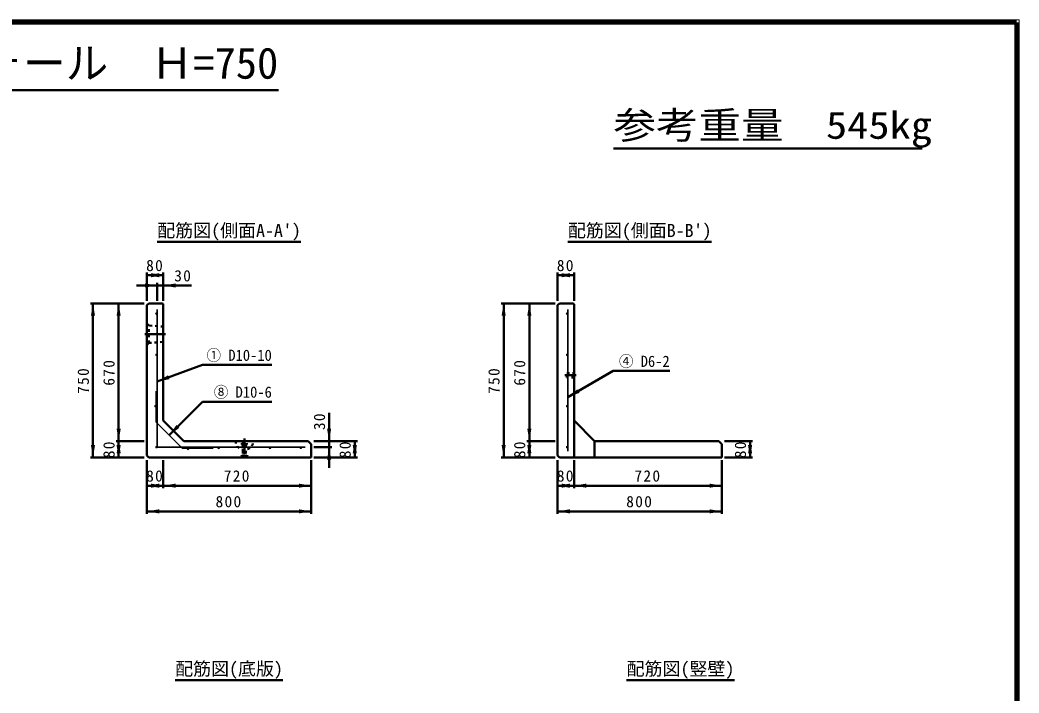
# Model space of a CAD drawing. Units: millimetres, scale not verified. Extents: x 100 to 4105, y 100 to 2870.
# Drawn here: x 2159 to 4105, y 1559 to 2870 of the extents above; entities that cross this region are included whole.
import ezdxf
from ezdxf.enums import TextEntityAlignment as Align

# ---------------------------------------------------------------- set-up
doc = ezdxf.new("R2010")
doc.units = ezdxf.units.MM
doc.header["$LTSCALE"] = 5
doc.linetypes.add('USER2', pattern=[13.4, 10, -1.2, 1, -1.2])
doc.linetypes.add('USER3', pattern=[2.2, 1, -1.2])
doc.layers.add('V-nasSTD', color=7, linetype='Continuous', lineweight=50)
doc.styles.add('ＭＳ ゴシック', font='')
doc.styles.get('ＭＳ ゴシック').set_extended_font_data('MS Gothic')

msp = doc.modelspace()

# ---------------------------------------------------------------- hatches: boundary and pattern name
at = {"layer": 'V-nasSTD'}
for points in [[(2430.119, 2372.78), (2430.119, 2368.78), (2406.119, 2372.78), (2430.119, 2376.78)], [(2414.119, 2372.78), (2414.119, 2376.78), (2438.119, 2372.78), (2414.119, 2368.78)], [(3230.119, 2372.78), (3230.119, 2368.78), (3206.119, 2372.78), (3230.119, 2376.78)], [(3214.119, 2372.78), (3214.119, 2376.78), (3238.119, 2372.78), (3214.119, 2368.78)], [(2402.119, 2352.78), (2402.119, 2356.78), (2426.119, 2352.78), (2402.119, 2348.78)], [(2462.119, 2352.78), (2462.119, 2348.78), (2438.119, 2352.78), (2462.119, 2356.78)], [(2301.119, 2293.78), (2297.119, 2293.78), (2301.119, 2317.78), (2305.119, 2293.78)], [(2351.119, 2293.78), (2347.119, 2293.78), (2351.119, 2317.78), (2355.119, 2293.78)], [(3101.119, 2293.78), (3097.119, 2293.78), (3101.119, 2317.78), (3105.119, 2293.78)], [(3151.119, 2293.78), (3147.119, 2293.78), (3151.119, 2317.78), (3155.119, 2293.78)], [(2448.671, 2173.989), (2450.039, 2170.23), (2426.119, 2165.78), (2447.303, 2177.748)], [(3246.903, 2147.181), (3248.903, 2143.717), (3226.119, 2135.181), (3244.903, 2150.645)], [(2351.119, 2073.78), (2355.119, 2073.78), (2351.119, 2049.78), (2347.119, 2073.78)], [(2466.604, 2078.266), (2469.432, 2075.437), (2449.633, 2061.295), (2463.775, 2081.094)], [(2761.119, 2073.78), (2765.119, 2073.78), (2761.119, 2049.78), (2757.119, 2073.78)], [(3151.119, 2073.78), (3155.119, 2073.78), (3151.119, 2049.78), (3147.119, 2073.78)], [(2351.119, 2025.78), (2347.119, 2025.78), (2351.119, 2049.78), (2355.119, 2025.78)], [(2811.119, 2025.78), (2807.119, 2025.78), (2811.119, 2049.78), (2815.119, 2025.78)], [(3151.119, 2025.78), (3147.119, 2025.78), (3151.119, 2049.78), (3155.119, 2025.78)], [(3581.119, 2025.78), (3577.119, 2025.78), (3581.119, 2049.78), (3585.119, 2025.78)], [(2301.119, 2041.78), (2305.119, 2041.78), (2301.119, 2017.78), (2297.119, 2041.78)], [(2351.119, 2041.78), (2355.119, 2041.78), (2351.119, 2017.78), (2347.119, 2041.78)], [(2761.119, 2013.78), (2757.119, 2013.78), (2761.119, 2037.78), (2765.119, 2013.78)], [(2811.119, 2041.78), (2815.119, 2041.78), (2811.119, 2017.78), (2807.119, 2041.78)], [(3101.119, 2041.78), (3105.119, 2041.78), (3101.119, 2017.78), (3097.119, 2041.78)], [(3151.119, 2041.78), (3155.119, 2041.78), (3151.119, 2017.78), (3147.119, 2041.78)], [(3581.119, 2041.78), (3585.119, 2041.78), (3581.119, 2017.78), (3577.119, 2041.78)], [(2430.119, 1962.78), (2430.119, 1958.78), (2406.119, 1962.78), (2430.119, 1966.78)], [(2414.119, 1962.78), (2414.119, 1966.78), (2438.119, 1962.78), (2414.119, 1958.78)], [(2462.119, 1962.78), (2462.119, 1958.78), (2438.119, 1962.78), (2462.119, 1966.78)], [(2702.119, 1962.78), (2702.119, 1966.78), (2726.119, 1962.78), (2702.119, 1958.78)], [(3230.119, 1962.78), (3230.119, 1958.78), (3206.119, 1962.78), (3230.119, 1966.78)], [(3214.119, 1962.78), (3214.119, 1966.78), (3238.119, 1962.78), (3214.119, 1958.78)], [(3262.119, 1962.78), (3262.119, 1958.78), (3238.119, 1962.78), (3262.119, 1966.78)], [(3502.119, 1962.78), (3502.119, 1966.78), (3526.119, 1962.78), (3502.119, 1958.78)], [(2430.119, 1912.78), (2430.119, 1908.78), (2406.119, 1912.78), (2430.119, 1916.78)], [(2702.119, 1912.78), (2702.119, 1916.78), (2726.119, 1912.78), (2702.119, 1908.78)], [(3230.119, 1912.78), (3230.119, 1908.78), (3206.119, 1912.78), (3230.119, 1916.78)], [(3502.119, 1912.78), (3502.119, 1916.78), (3526.119, 1912.78), (3502.119, 1908.78)]]:
    msp.add_hatch(color=256, dxfattribs=at).paths.add_polyline_path(points)

# ---------------------------------------------------------------- linework, layer by layer
at = {"layer": 'V-nasSTD', "lineweight": 100}
for p, q in [((4100, 2865), (105, 2865)), ((4100, 105), (4100, 2865))]:
    msp.add_line(p, q, dxfattribs=at)
at = {"layer": 'V-nasSTD'}
for p, q in [((1542.628, 2733.465), (2662.372, 2733.465)), ((3314.969, 2619.328), (3916.169, 2619.328)), ((2426.119, 2437.78), (2706.119, 2437.78)), ((3226.119, 2437.78), (3506.119, 2437.78)), ((2406.119, 2377.78), (2406.119, 2322.78)), ((2438.119, 2377.78), (2438.119, 2322.78)), ((3206.119, 2377.78), (3206.119, 2322.78)), ((3238.119, 2377.78), (3238.119, 2322.78)), ((2406.119, 2372.78), (2438.119, 2372.78)), ((2426.119, 2357.78), (2426.119, 2322.78)), ((3206.119, 2372.78), (3238.119, 2372.78)), ((2386.119, 2352.78), (2426.119, 2352.78)), ((2426.119, 2352.78), (2438.119, 2352.78)), ((2438.119, 2352.78), (2493.119, 2352.78)), ((2401.119, 2317.78), (2296.119, 2317.78)), ((2301.119, 2317.78), (2301.119, 2017.78)), ((2351.119, 2317.78), (2351.119, 2049.78)), ((2409.719, 2317.78), (2406.119, 2314.18)), ((2436.119, 2317.78), (2409.719, 2317.78)), ((3201.119, 2317.78), (3096.119, 2317.78)), ((3101.119, 2317.78), (3101.119, 2017.78)), ((3151.119, 2317.78), (3151.119, 2049.78)), ((3209.719, 2317.78), (3206.119, 2314.18)), ((3236.119, 2317.78), (3209.719, 2317.78)), ((2406.119, 2314.18), (2406.119, 2021.38)), ((2438.119, 2315.78), (2438.119, 2089.78)), ((3206.119, 2314.18), (3206.119, 2021.38)), ((3238.119, 2315.78), (3238.119, 2017.78)), ((2426.119, 2165.78), (2514.61, 2197.989)), ((2514.61, 2197.989), (2649.61, 2197.989)), ((3226.119, 2135.181), (3314.61, 2186.271)), ((3314.61, 2186.271), (3424.61, 2186.271)), ((2449.633, 2061.295), (2514.61, 2126.271)), ((2514.61, 2126.271), (2649.61, 2126.271)), ((2761.119, 2049.78), (2761.119, 2104.78)), ((2438.119, 2089.78), (2478.119, 2049.78)), ((3238.119, 2089.78), (3278.119, 2049.78)), ((2401.119, 2049.78), (2346.119, 2049.78)), ((2351.119, 2049.78), (2351.119, 2017.78)), ((2351.119, 2049.78), (2351.119, 2017.78)), ((2478.119, 2049.78), (2720.119, 2049.78)), ((2720.119, 2049.78), (2726.119, 2043.78)), ((2726.119, 2017.78), (2726.119, 2043.78)), ((2816.119, 2049.78), (2731.119, 2049.78)), ((2761.119, 2049.78), (2761.119, 2037.78)), ((2811.119, 2049.78), (2811.119, 2017.78)), ((3201.119, 2049.78), (3146.119, 2049.78)), ((3151.119, 2049.78), (3151.119, 2017.78)), ((3151.119, 2049.78), (3151.119, 2017.78)), ((3278.119, 2049.78), (3520.119, 2049.78)), ((3278.119, 2017.78), (3278.119, 2049.78)), ((3520.119, 2049.78), (3526.119, 2043.78)), ((3526.119, 2017.78), (3526.119, 2043.78)), ((3586.119, 2049.78), (3531.119, 2049.78)), ((3581.119, 2049.78), (3581.119, 2017.78)), ((2766.119, 2037.78), (2731.119, 2037.78)), ((2761.119, 2037.78), (2761.119, 1997.78)), ((2401.119, 2017.78), (2296.119, 2017.78)), ((2406.119, 2021.38), (2409.719, 2017.78)), ((2406.119, 1907.78), (2406.119, 2012.78)), ((2409.719, 2017.78), (2726.119, 2017.78)), ((2438.119, 1957.78), (2438.119, 2012.78)), ((2726.119, 1907.78), (2726.119, 2012.78)), ((2816.119, 2017.78), (2731.119, 2017.78)), ((3201.119, 2017.78), (3096.119, 2017.78)), ((3206.119, 2021.38), (3209.719, 2017.78)), ((3206.119, 1907.78), (3206.119, 2012.78)), ((3209.719, 2017.78), (3526.119, 2017.78)), ((3238.119, 1957.78), (3238.119, 2012.78)), ((3526.119, 1907.78), (3526.119, 2012.78)), ((3586.119, 2017.78), (3531.119, 2017.78)), ((2438.119, 1962.78), (2406.119, 1962.78)), ((2438.119, 1962.78), (2406.119, 1962.78)), ((2726.119, 1962.78), (2438.119, 1962.78)), ((3238.119, 1962.78), (3206.119, 1962.78)), ((3238.119, 1962.78), (3206.119, 1962.78)), ((3526.119, 1962.78), (3238.119, 1962.78)), ((2726.119, 1912.78), (2406.119, 1912.78)), ((3526.119, 1912.78), (3206.119, 1912.78)), ((2461.119, 1583.98), (2671.119, 1583.98)), ((3340.519, 1583.98), (3550.519, 1583.98))]:
    msp.add_line(p, q, dxfattribs=at)
at = {"layer": 'V-nasSTD', "lineweight": 35}
for p, q in [((2426.119, 2305.78), (2426.119, 2037.78)), ((3226.119, 2305.78), (3226.119, 2029.78)), ((2424.119, 2146.81), (2424.119, 2086.81)), ((2424.119, 2086.81), (2475.148, 2035.78)), ((2426.119, 2037.78), (2714.119, 2037.78)), ((2475.148, 2035.78), (2535.148, 2035.78))]:
    msp.add_line(p, q, dxfattribs=at)
at = {"layer": 'V-nasSTD', "linetype": 'USER3'}
for p, q in [((2410.119, 2274.78), (2406.119, 2278.38)), ((2438.119, 2272.78), (2410.119, 2274.78)), ((2410.119, 2240.78), (2410.119, 2274.78)), ((2438.119, 2242.78), (2438.119, 2272.78)), ((2410.119, 2240.78), (2406.119, 2237.18)), ((2410.119, 2240.78), (2438.119, 2242.78)), ((3224.119, 2173.78), (3224.119, 2181.78)), ((3224.119, 2181.78), (3238.119, 2181.78)), ((3238.119, 2173.78), (3224.119, 2173.78)), ((2591.119, 2045.78), (2601.119, 2045.78)), ((2591.119, 2045.78), (2591.119, 2042.98)), ((2601.119, 2045.78), (2601.119, 2042.98)), ((2591.119, 2042.98), (2593.319, 2041.78)), ((2591.119, 2042.98), (2601.119, 2042.98)), ((2593.319, 2041.78), (2593.319, 2021.78)), ((2593.319, 2041.78), (2598.919, 2041.78)), ((2598.919, 2041.78), (2601.119, 2042.98)), ((2598.919, 2041.78), (2598.919, 2021.78)), ((2589.119, 2019.78), (2593.319, 2021.78)), ((2589.119, 2019.78), (2589.119, 2018.58)), ((2589.119, 2019.78), (2603.119, 2019.78)), ((2589.119, 2018.58), (2603.119, 2018.58)), ((2593.319, 2021.78), (2598.919, 2021.78)), ((2598.919, 2021.78), (2603.119, 2019.78)), ((2603.119, 2019.78), (2603.119, 2018.58))]:
    msp.add_line(p, q, dxfattribs=at)
at = {"layer": 'V-nasSTD', "linetype": 'USER2'}
for p, q in [((2442.119, 2257.78), (2402.119, 2257.78)), ((3220.119, 2177.78), (3242.119, 2177.78)), ((2596.119, 2054.78), (2596.119, 2024.78))]:
    msp.add_line(p, q, dxfattribs=at)
at = {"layer": 'V-nasSTD', "lineweight": 13}
msp.add_lwpolyline([(100, 100), (100, 2870), (4105, 2870), (4105, 100)], close=True, dxfattribs=at)
at = {"layer": 'V-nasSTD', "lineweight": 35}
for centre in [(2424.919, 2297.78), (3224.919, 2297.78), (2424.919, 2217.78), (3224.919, 2217.78), (2422.919, 2117.78), (3224.919, 2117.78), (2424.919, 2037.78), (2486.119, 2034.58), (2546.119, 2036.58), (2646.119, 2036.58), (2706.119, 2036.58), (3224.919, 2037.78)]:
    msp.add_circle(centre, 1.2, dxfattribs=at)
at = {"layer": 'V-nasSTD'}
for centre in [(2436.119, 2315.78), (3236.119, 2315.78)]:
    msp.add_arc(centre, 2, 0, 90, dxfattribs=at)
at = {"layer": 'V-nasSTD', "linetype": 'USER3'}
msp.add_arc((2596.119, 2049.78), 17.2, 180, 0, dxfattribs=at)

# ---------------------------------------------------------------- texts
at = {"layer": 'V-nasSTD', "style": 'ＭＳ ゴシック'}
for s, height, p in [('1ｓｔタッチウォール  Ｈ=750', 60.81, (2102.5, 2816.409)), ("配筋図(側面A-A')", 25.66, (2566.119, 2472.78)), ("配筋図(側面B-B')", 25.66, (3366.119, 2472.78)), ('配筋図(底版)', 25.66, (2566.119, 1618.98)), ('配筋図(竪壁)', 25.66, (3445.519, 1618.98))]:
    msp.add_text(s, height=height, dxfattribs=at).set_placement(p, align=Align.TOP_CENTER)
at = {"layer": 'V-nasSTD', "style": 'ＭＳ ゴシック', "width": 1.15}
msp.add_text('参考重量\u3000545kg', height=52.79, dxfattribs=at).set_placement((3314.969, 2691.328), align=Align.TOP_LEFT)
at = {"layer": 'V-nasSTD', "style": 'ＭＳ ゴシック', "width": 0.95}
for s, p in [('① D10-10', (2585.895, 2227.797)), ('④ D6-2', (3375.054, 2216.079)), ('⑧ D10-6', (2592.974, 2156.079))]:
    msp.add_text(s, height=21.85, dxfattribs=at).set_placement(p, align=Align.TOP_CENTER)
at = {"layer": 'V-nasSTD', "char_height": 21.99, "attachment_point": 2, "style": 'ＭＳ ゴシック'}
for s, insert in [('\\T1.17;80', (2422.118, 2402.78)), ('\\T1.17;80', (3222.118, 2402.78)), ('\\T1.17;30', (2476.869, 2382.78)), ('\\T1.17;80', (2422.118, 1992.78)), ('\\T1.17;720', (2582.119, 1992.78)), ('\\T1.17;80', (3222.118, 1992.78)), ('\\T1.17;720', (3382.119, 1992.78)), ('\\T1.17;800', (2566.119, 1942.78)), ('\\T1.17;800', (3366.119, 1942.78))]:
    msp.add_mtext(s, dxfattribs=dict(at, insert=insert))
at = {"layer": 'V-nasSTD', "char_height": 21.99, "attachment_point": 2, "rotation": 90, "style": 'ＭＳ ゴシック'}
for s, insert in [('\\T1.17;670', (2321.119, 2183.78)), ('\\T1.17;670', (3121.119, 2183.78)), ('\\T1.17;750', (2271.119, 2167.78)), ('\\T1.17;750', (3071.119, 2167.78)), ('\\T1.17;30', (2731.119, 2088.53)), ('\\T1.17;80', (2321.119, 2033.78)), ('\\T1.17;80', (2781.119, 2033.78)), ('\\T1.17;80', (3121.119, 2033.78)), ('\\T1.17;80', (3551.119, 2033.78))]:
    msp.add_mtext(s, dxfattribs=dict(at, insert=insert))

doc.saveas('drawing.dxf')
